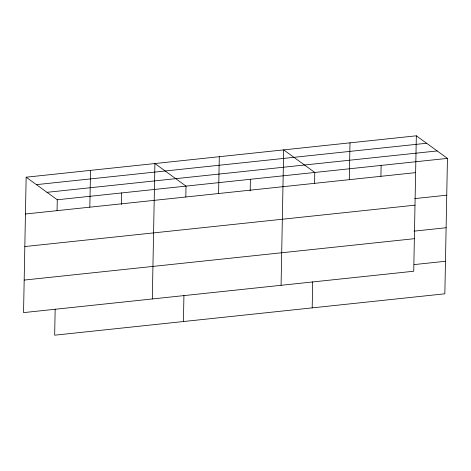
<?xml version="1.0" encoding="UTF-8"?>
<svg xmlns="http://www.w3.org/2000/svg" width="471" height="471" viewBox="0 0 471 471"><rect width="100%" height="100%" fill="white"/><g stroke="black" fill="none" stroke-linecap="round" stroke-linejoin="round"><path stroke-width="0.71" d="M26.152 177.196L23.55 312.614L413.732 271.231L416.329 135.807L26.152 177.196L57.268 199.769L447.45 158.386L444.848 293.804L54.671 335.193L55.166 309.159M57.062 210.602L57.268 199.769M89.826 207.181L90.532 170.367M121.43 204.496L121.648 192.945M152.31 298.955L154.912 163.537L186.027 186.116L185.821 196.943M183.431 321.534L183.925 295.505M218.585 193.528L219.292 156.708M250.189 190.837L250.407 179.286M281.069 285.296L283.672 149.878L314.787 172.457L314.581 183.284M312.191 307.875L312.685 281.846M349.294 179.663L350 142.843M380.909 176.254L381.121 165.421M36.42 184.644L426.602 143.261M47 192.321L437.182 150.938M25.446 214.011L415.622 172.627M414.668 198.609L446.743 195.206M24.816 246.551L414.998 205.168M414.044 231.143L446.119 227.746M24.174 280.074L414.356 238.691M414.133 264.59L445.472 261.27M416.329 135.807L447.45 158.386"/></g></svg>
